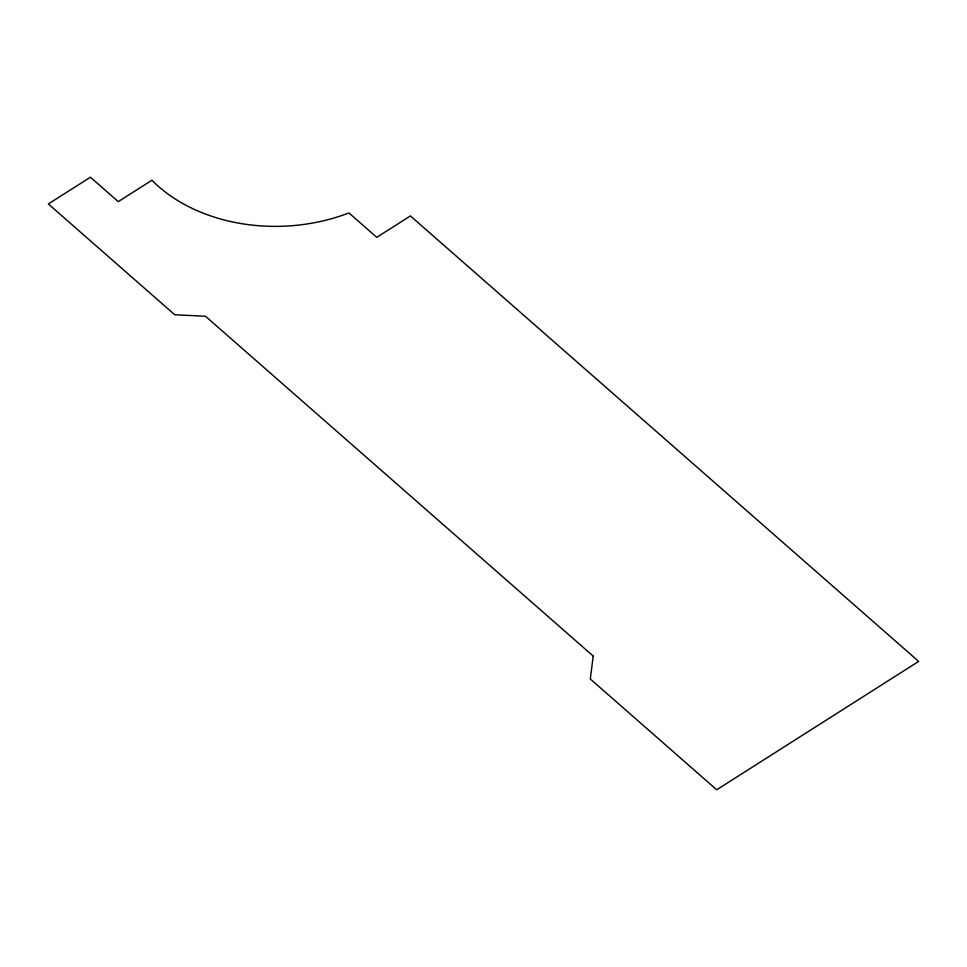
<?xml version="1.0" encoding="UTF-8"?>
<svg xmlns="http://www.w3.org/2000/svg" width="967" height="967" viewBox="0 0 967 967"><rect width="100%" height="100%" fill="white"/><g stroke="black" fill="none" stroke-linecap="round" stroke-linejoin="round"><path stroke-width="1.45" d="M593.218 656.085L590.305 678.991L716.704 789.773L918.65 661.404L410.419 215.943L376.767 237.338L348.918 212.933A157.21 116.644 -2.7 0 1 151.928 180.237L118.276 201.632L90.427 177.227L48.35 203.964L174.749 314.758L205.5 316.257L593.218 656.085"/></g></svg>
